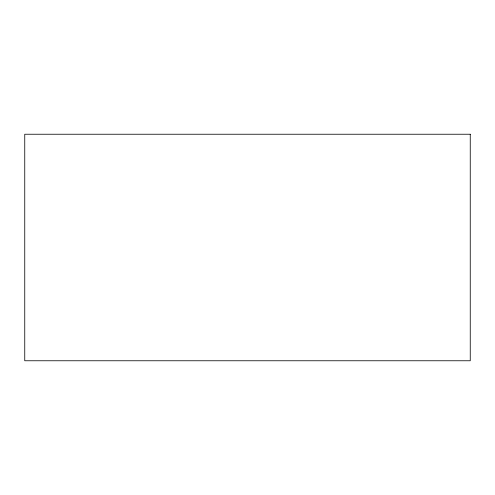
<?xml version="1.0" encoding="UTF-8"?>
<svg xmlns="http://www.w3.org/2000/svg" width="495" height="495" viewBox="0 0 495 495"><rect width="100%" height="100%" fill="white"/><g stroke="black" fill="none" stroke-linecap="round" stroke-linejoin="round"><path stroke-width="0.74" d="M470.25 134.238L24.75 134.238L24.75 360.762L470.25 360.762L470.25 134.238"/></g></svg>
